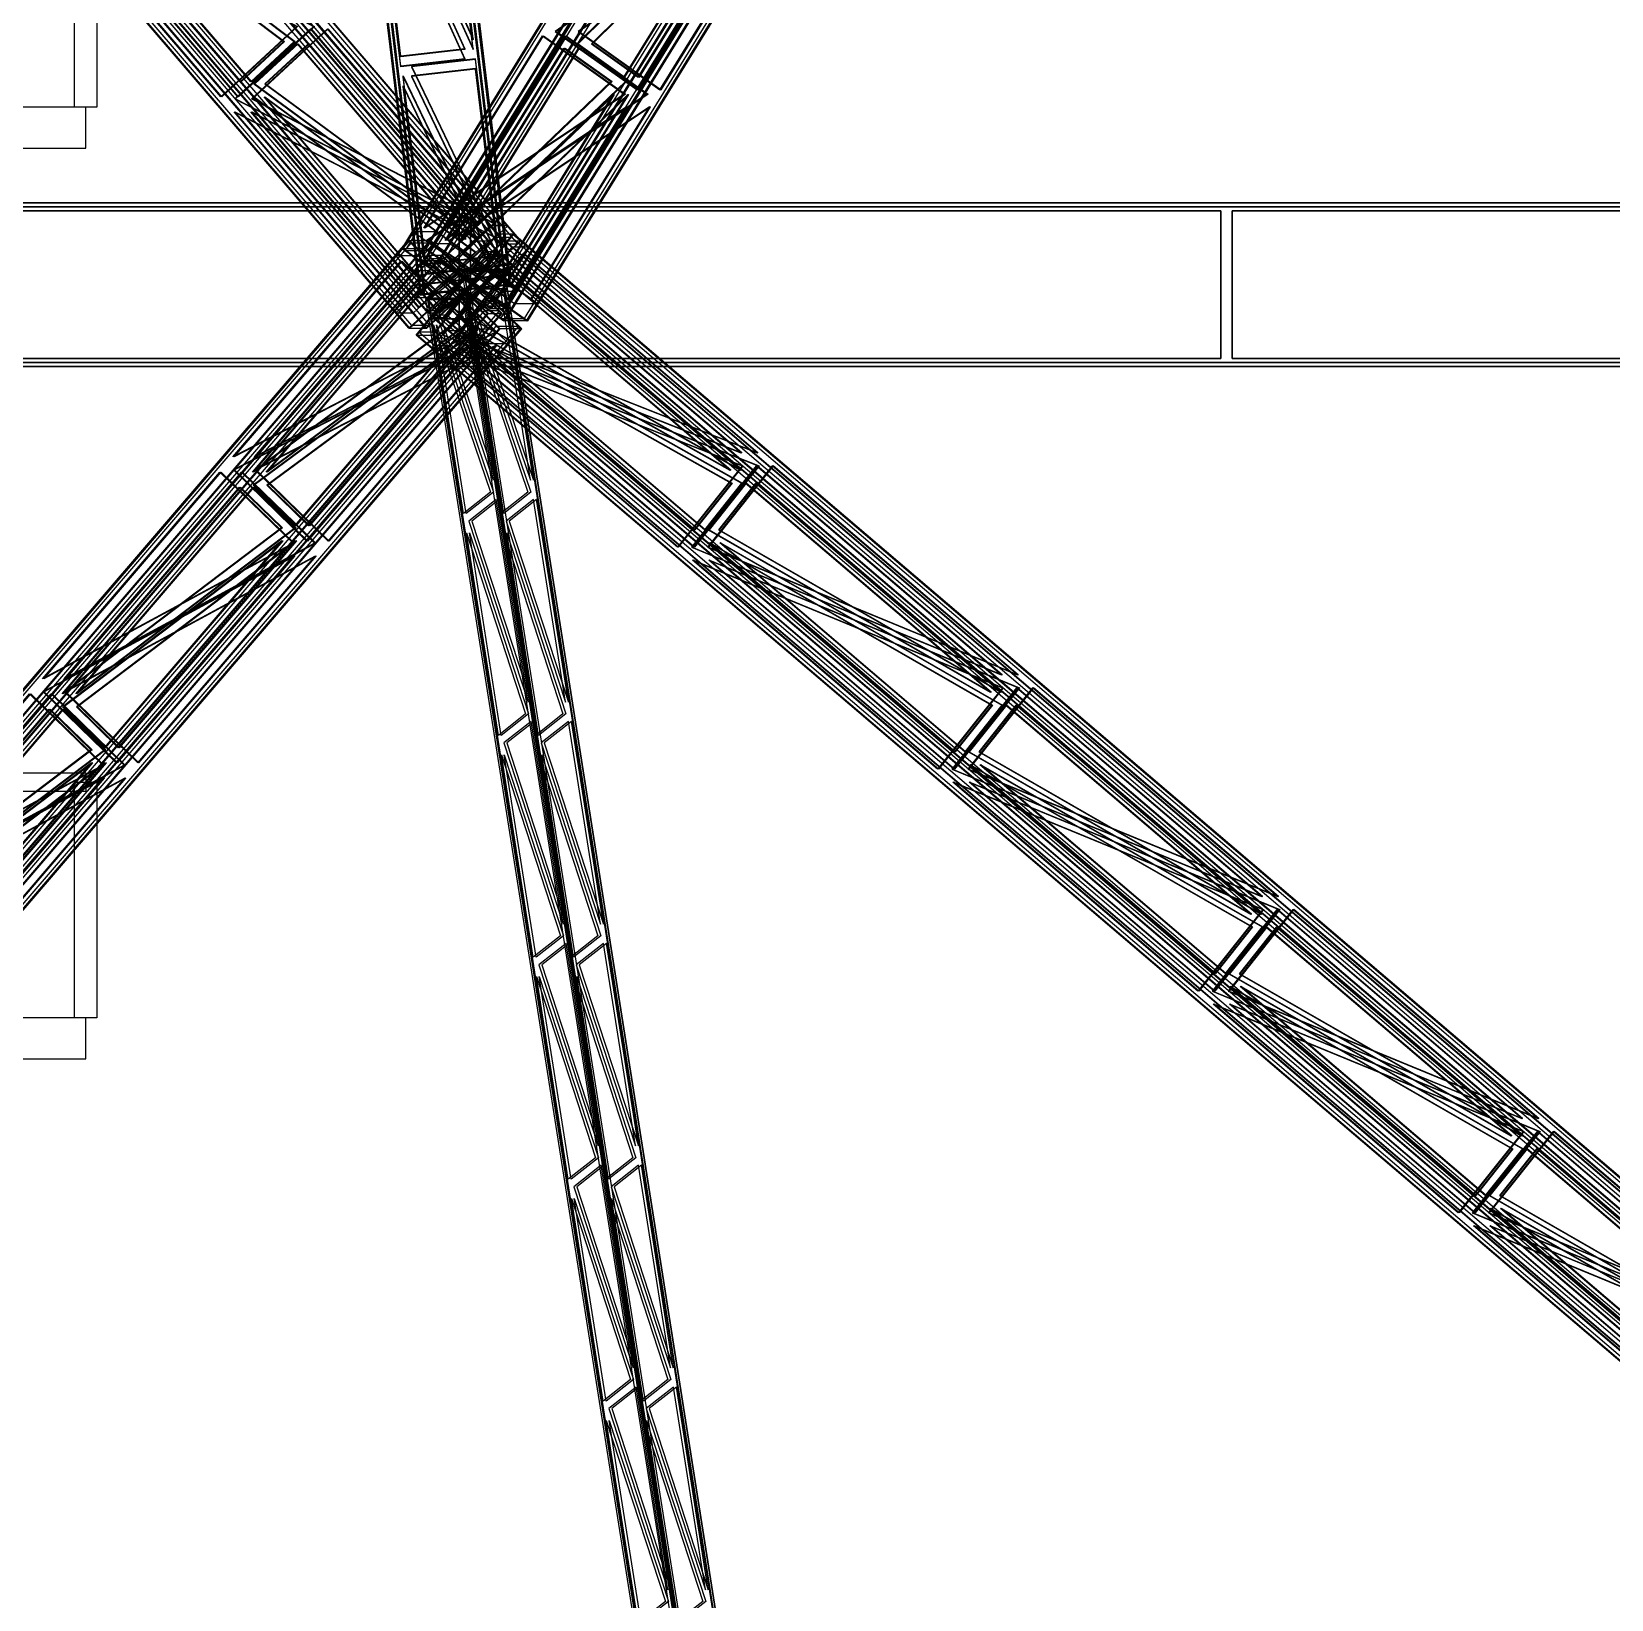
# Model space of a CAD drawing. Header units: millimetres. Extents: x -48000 to 1060615, y -2000 to 333000.
# Drawn here: x 9036 to 16748, y 46581 to 54235 of the extents above; entities that cross this region are included whole.
import ezdxf

# ---------------------------------------------------------------- set-up
doc = ezdxf.new("R2010")
doc.units = ezdxf.units.MM
doc.layers.add('D-STR-CORE', color=7, linetype='Continuous', lineweight=25)
doc.layers.add('D-STR-STRC', color=7, linetype='Continuous', lineweight=25)

msp = doc.modelspace()

# ---------------------------------------------------------------- linework, layer by layer
at = {"layer": 'D-STR-CORE'}
for points in [[(9245, 53866.67), (9245, 55016.67), (9355, 55016.67), (9355, 53866.67)], [(4700, 53666.67), (9300, 53666.67), (9300, 53866.67), (4700, 53866.67)], [(4700, 50615.83), (9300, 50615.83), (9300, 50525.83), (4700, 50525.83)], [(9245, 49420.83), (9245, 50570.83), (9355, 50570.83), (9355, 49420.83)], [(4700, 49220.83), (9300, 49220.83), (9300, 49420.83), (4700, 49420.83)]]:
    msp.add_lwpolyline(points, close=True, dxfattribs=at)
at = {"layer": 'D-STR-STRC'}
for points in [[(11337.89, 53212.9), (10877.96, 52787.1), (-273.32, 65787.1), (186.61, 66212.9)], [(11342.22, 53212.9), (10882.29, 52787.1), (-268.99, 65787.1), (190.94, 66212.9)], [(11420.27, 53212.9), (10960.34, 52787.1), (-190.94, 65787.1), (268.99, 66212.9)], [(11424.6, 53212.9), (10964.68, 52787.1), (-186.61, 65787.1), (273.32, 66212.9)], [(10844.46, 53176.63), (11341.35, 52823.37), (19353.2, 65823.37), (18856.31, 66176.63)], [(10850.3, 53176.63), (11347.19, 52823.37), (19359.04, 65823.37), (18862.15, 66176.63)], [(10955.37, 53176.63), (11452.26, 52823.37), (19464.11, 65823.37), (18967.22, 66176.63)], [(10961.21, 53176.63), (11458.1, 52823.37), (19469.95, 65823.37), (18973.06, 66176.63)], [(11273.74, 53139.71), (10971.91, 52860.29), (-179.37, 65860.29), (122.46, 66139.71)], [(11278.08, 53139.71), (10976.25, 52860.29), (-175.03, 65860.29), (126.8, 66139.71)], [(11326.31, 53139.71), (11024.48, 52860.29), (-126.8, 65860.29), (175.03, 66139.71)], [(11330.65, 53139.71), (11028.82, 52860.29), (-122.46, 65860.29), (179.37, 66139.71)], [(10949.93, 53115.91), (11276.02, 52884.09), (19287.87, 65884.09), (18961.78, 66115.91)], [(10955.77, 53115.91), (11281.85, 52884.09), (19293.7, 65884.09), (18967.62, 66115.91)], [(11020.71, 53115.91), (11346.79, 52884.09), (19358.64, 65884.09), (19032.56, 66115.91)], [(11026.55, 53115.91), (11352.63, 52884.09), (19364.48, 65884.09), (19038.4, 66115.91)], [(11369.78, 53050.75), (10932.78, 53000.89), (9363.07, 66000.89), (9800.07, 66050.75)], [(11369.78, 53050.75), (10932.78, 53000.89), (9363.07, 66000.89), (9800.07, 66050.75)], [(11369.78, 53047), (10932.78, 52997.14), (9363.07, 65997.14), (9800.07, 66047)], [(11369.78, 53047), (10932.78, 52997.14), (9363.07, 65997.14), (9800.07, 66047)], [(11369.78, 53002.86), (10932.78, 52953), (9363.07, 65953), (9800.07, 66002.86)], [(11369.78, 53002.86), (10932.78, 52953), (9363.07, 65953), (9800.07, 66002.86)], [(11369.78, 52999.11), (10932.78, 52949.25), (9363.07, 65949.25), (9800.07, 65999.11)], [(11369.78, 52999.11), (10932.78, 52949.25), (9363.07, 65949.25), (9800.07, 65999.11)], [(11190.79, 54199.55), (11071.64, 55186.34), (10758.79, 55150.64)], [(11190.79, 54199.55), (11071.64, 55186.34), (10758.79, 55150.64)], [(11190.79, 54195.79), (11071.64, 55182.58), (10758.79, 55146.89)], [(11190.79, 54195.79), (11071.64, 55182.58), (10758.79, 55146.89)], [(11151.34, 54151), (10838.49, 54115.31), (10719.34, 55102.1)], [(11151.34, 54151), (10838.49, 54115.31), (10719.34, 55102.1)], [(11151.34, 54147.25), (10838.49, 54111.55), (10719.34, 55098.34)], [(11151.34, 54147.25), (10838.49, 54111.55), (10719.34, 55098.34)], [(11190.79, 54151.66), (11071.64, 55138.45), (10758.79, 55102.75)], [(11190.79, 54151.66), (11071.64, 55138.45), (10758.79, 55102.75)], [(11190.79, 54147.9), (11071.64, 55134.69), (10758.79, 55099)], [(11190.79, 54147.9), (11071.64, 55134.69), (10758.79, 55099)], [(10265.77, 54187.03), (10053.77, 53990.76), (9188.54, 54999.44)], [(10270.11, 54187.03), (10058.11, 53990.76), (9192.88, 54999.44)], [(10318.34, 54187.03), (10106.35, 53990.76), (9241.11, 54999.44)], [(10322.68, 54187.03), (10110.68, 53990.76), (9245.45, 54999.44)], [(11151.34, 54103.11), (10838.49, 54067.42), (10719.34, 55054.21)], [(11151.34, 54103.11), (10838.49, 54067.42), (10719.34, 55054.21)], [(11151.34, 54099.36), (10838.49, 54063.66), (10719.34, 55050.45)], [(11151.34, 54099.36), (10838.49, 54063.66), (10719.34, 55050.45)], [(11697.71, 54175.26), (11926.75, 54012.43), (12543.01, 55012.38)], [(11703.55, 54175.26), (11932.58, 54012.43), (12548.85, 55012.38)], [(11768.49, 54175.26), (11997.52, 54012.43), (12613.79, 55012.38)], [(11774.33, 54175.26), (12003.36, 54012.43), (12619.63, 55012.38)], [(10329.92, 54260.21), (9959.82, 53917.58), (9094.58, 54926.26)], [(10334.25, 54260.21), (9964.15, 53917.58), (9098.92, 54926.26)], [(10412.3, 54260.21), (10042.2, 53917.58), (9176.97, 54926.26)], [(10416.64, 54260.21), (10046.54, 53917.58), (9181.3, 54926.26)], [(11592.24, 54235.97), (11992.08, 53951.72), (12608.35, 54951.66)], [(11598.08, 54235.97), (11997.92, 53951.72), (12614.18, 54951.66)], [(11703.15, 54235.97), (12102.99, 53951.72), (12719.26, 54951.66)], [(11708.99, 54235.97), (12108.83, 53951.72), (12725.09, 54951.66)], [(11216.28, 53294.54), (10397.48, 54249.09), (10027.38, 53906.46)], [(11220.62, 53294.54), (10401.81, 54249.09), (10031.71, 53906.46)], [(11298.66, 53294.54), (10479.86, 54249.09), (10109.76, 53906.46)], [(11303, 53294.54), (10484.2, 54249.09), (10114.1, 53906.46)], [(11152.14, 53221.35), (10333.33, 54175.9), (10121.33, 53979.64)], [(11156.47, 53221.35), (10337.67, 54175.9), (10125.67, 53979.64)], [(11204.71, 53221.35), (10385.91, 54175.9), (10173.91, 53979.64)], [(11209.04, 53221.35), (10390.24, 54175.9), (10178.24, 53979.64)], [(10950.03, 53275.46), (11529.04, 54214.95), (11928.88, 53930.69)], [(10955.87, 53275.46), (11534.88, 54214.95), (11934.72, 53930.69)], [(11055.5, 53214.74), (11634.51, 54154.23), (11863.54, 53991.41)], [(11060.94, 53275.46), (11639.95, 54214.95), (12039.79, 53930.69)], [(11061.34, 53214.74), (11640.34, 54154.23), (11869.38, 53991.41)], [(11066.78, 53275.46), (11645.79, 54214.95), (12045.63, 53930.69)], [(11126.28, 53214.74), (11705.29, 54154.23), (11934.32, 53991.41)], [(11132.12, 53214.74), (11711.12, 54154.23), (11940.16, 53991.41)], [(11313.15, 53186.21), (11202.45, 54103), (10889.6, 54067.31)], [(11313.15, 53186.21), (11202.45, 54103), (10889.6, 54067.31)], [(11313.15, 53182.45), (11202.45, 54099.25), (10889.6, 54063.55)], [(11313.15, 53182.45), (11202.45, 54099.25), (10889.6, 54063.55)], [(11273.7, 53137.66), (10960.85, 53101.97), (10850.15, 54018.77)], [(11273.7, 53137.66), (10960.85, 53101.97), (10850.15, 54018.77)], [(11273.7, 53133.91), (10960.85, 53098.21), (10850.15, 54015.01)], [(11273.7, 53133.91), (10960.85, 53098.21), (10850.15, 54015.01)], [(11313.15, 53138.32), (11202.45, 54055.11), (10889.6, 54019.42)], [(11313.15, 53138.32), (11202.45, 54055.11), (10889.6, 54019.42)], [(11313.15, 53134.56), (11202.45, 54051.36), (10889.6, 54015.66)], [(11313.15, 53134.56), (11202.45, 54051.36), (10889.6, 54015.66)], [(11148.62, 53157.82), (10936.62, 52961.56), (10117.81, 53916.11)], [(11152.95, 53157.82), (10940.95, 52961.56), (10122.15, 53916.11)], [(11201.19, 53157.82), (10989.19, 52961.56), (10170.39, 53916.11)], [(11205.52, 53157.82), (10993.53, 52961.56), (10174.72, 53916.11)], [(11273.7, 53089.77), (10960.85, 53054.08), (10850.15, 53970.88)], [(11273.7, 53089.77), (10960.85, 53054.08), (10850.15, 53970.88)], [(11273.7, 53086.02), (10960.85, 53050.32), (10850.15, 53967.12)], [(11273.7, 53086.02), (10960.85, 53050.32), (10850.15, 53967.12)], [(11067.31, 53152.38), (11296.35, 52989.55), (11875.35, 53929.04)], [(11073.15, 53152.38), (11302.19, 52989.55), (11881.19, 53929.04)], [(11138.09, 53152.38), (11367.13, 52989.55), (11946.13, 53929.04)], [(11143.93, 53152.38), (11372.97, 52989.55), (11951.97, 53929.04)], [(11212.76, 53231), (10842.66, 52888.37), (10023.86, 53842.92)], [(11217.1, 53231), (10847, 52888.37), (10028.19, 53842.92)], [(11295.14, 53231), (10925.04, 52888.37), (10106.24, 53842.92)], [(11299.48, 53231), (10929.38, 52888.37), (10110.58, 53842.92)], [(10961.84, 53213.1), (11361.69, 52928.84), (11940.69, 53868.33)], [(10967.68, 53213.1), (11367.53, 52928.84), (11946.53, 53868.33)], [(11072.76, 53213.1), (11472.6, 52928.84), (12051.6, 53868.33)], [(11078.59, 53213.1), (11478.44, 52928.84), (12057.44, 53868.33)], [(-22302.56, 53400), (-22302.56, 52600), (22302.56, 52600), (22302.56, 53400)], [(22302.56, 53400), (22302.56, 52600), (-22302.56, 52600), (-22302.56, 53400)], [(7461.69, 53360), (7461.69, 52640), (11123.78, 52640), (11123.78, 53360)], [(11123.78, 53360), (11123.78, 52640), (7461.69, 52640), (7461.69, 53360)], [(11178.78, 53360), (11178.78, 52640), (14840.87, 52640), (14840.87, 53360)], [(14840.87, 53360), (14840.87, 52640), (11178.78, 52640), (11178.78, 53360)], [(14895.87, 53360), (14895.87, 52640), (18557.97, 52640), (18557.97, 53360)], [(18557.97, 53360), (18557.97, 52640), (14895.87, 52640), (14895.87, 53360)], [(-276.91, 40215.87), (166.54, 39784.13), (11317.82, 52784.13), (10874.37, 53215.87)], [(-271.39, 40215.87), (172.06, 39784.13), (11323.34, 52784.13), (10879.89, 53215.87)], [(-172.06, 40215.87), (271.39, 39784.13), (11422.67, 52784.13), (10979.22, 53215.87)], [(-166.54, 40215.87), (276.91, 39784.13), (11428.19, 52784.13), (10984.74, 53215.87)], [(11360.56, 53287.55), (11273.84, 53287.55), (10813.92, 52861.76), (10900.63, 52861.76)], [(10874.37, 53215.87), (10984.74, 53215.87), (10998.6, 53202.38), (10888.23, 53202.38)], [(10874.37, 53215.87), (10984.74, 53215.87), (11428.19, 52784.13), (11317.82, 52784.13)], [(10895.85, 53260.01), (11012.6, 53260.01), (11509.49, 52906.76), (11392.74, 52906.76)], [(11209.7, 53214.37), (11266.61, 53214.37), (10964.78, 52934.94), (10907.87, 52934.94)], [(26554.91, 40247.04), (26162.05, 39752.96), (10913.33, 52752.96), (11306.19, 53247.04)], [(11389.23, 53247.04), (11306.19, 53247.04), (10913.33, 52752.96), (10996.37, 52752.96)], [(26559.06, 40247.04), (26166.2, 39752.96), (10917.48, 52752.96), (11310.34, 53247.04)], [(26633.8, 40247.04), (26240.94, 39752.96), (10992.22, 52752.96), (11385.08, 53247.04)], [(26637.95, 40247.04), (26245.09, 39752.96), (10996.37, 52752.96), (11389.23, 53247.04)], [(11389.23, 53247.04), (11306.19, 53247.04), (11293.91, 53231.6), (11376.95, 53231.6)], [(-181.72, 40141.67), (109.29, 39858.33), (11260.57, 52858.33), (10969.56, 53141.67)], [(-176.2, 40141.67), (114.81, 39858.33), (11266.09, 52858.33), (10975.08, 53141.67)], [(-114.81, 40141.67), (176.2, 39858.33), (11327.48, 52858.33), (11036.47, 53141.67)], [(-109.29, 40141.67), (181.72, 39858.33), (11333, 52858.33), (11041.99, 53141.67)], [(10811.05, 53142.05), (10921.42, 53142.05), (11364.87, 52710.31), (11254.5, 52710.31)], [(10844.46, 53176.63), (10961.21, 53176.63), (10976.74, 53165.59), (10859.99, 53165.59)], [(10844.46, 53176.63), (10961.21, 53176.63), (11458.1, 52823.37), (11341.35, 52823.37)], [(11424.6, 53212.9), (11337.89, 53212.9), (10877.96, 52787.1), (10964.68, 52787.1)], [(11358.12, 53147.29), (11358.12, 53095.65), (10921.12, 53045.79), (10921.12, 53097.44)], [(11358.12, 53095.65), (11358.12, 53147.29), (10921.12, 53097.44), (10921.12, 53045.79)], [(11041.99, 53141.67), (10969.56, 53141.67), (10983.42, 53128.17), (11055.85, 53128.17)], [(11041.99, 53141.67), (10969.56, 53141.67), (11260.57, 52858.33), (11333, 52858.33)], [(11273.74, 53139.71), (11330.65, 53139.71), (11028.82, 52860.29), (10971.91, 52860.29)], [(11463.79, 53183.48), (11380.74, 53183.48), (10987.89, 52689.4), (11070.93, 52689.4)], [(26501.66, 40162.12), (26243.85, 39837.88), (10995.13, 52837.88), (11252.94, 53162.12)], [(11252.94, 53162.12), (11307.43, 53162.12), (11049.62, 52837.88), (10995.13, 52837.88)], [(26505.81, 40162.12), (26248, 39837.88), (10999.28, 52837.88), (11257.09, 53162.12)], [(11077.94, 53199.3), (11001.32, 53199.3), (11327.41, 52967.48), (11404.02, 52967.48)], [(12498.31, 52178.91), (11356.19, 53152.6), (11040.06, 52755.02)], [(12502.46, 52178.91), (11360.34, 53152.6), (11044.22, 52755.02)], [(26552, 40162.12), (26294.19, 39837.88), (11045.47, 52837.88), (11303.28, 53162.12)], [(26556.15, 40162.12), (26298.34, 39837.88), (11049.62, 52837.88), (11307.43, 53162.12)], [(12577.2, 52178.91), (11435.08, 53152.6), (11118.95, 52755.02)], [(12581.35, 52178.91), (11439.23, 53152.6), (11123.1, 52755.02)], [(11252.94, 53162.12), (11307.43, 53162.12), (11295.16, 53146.68), (11240.66, 53146.68)], [(11273.74, 53139.71), (11330.65, 53139.71), (11316.28, 53126.41), (11259.37, 53126.41)], [(11424.6, 53212.9), (11337.89, 53212.9), (11323.51, 53199.59), (11410.23, 53199.59)], [(10018.72, 52159.07), (10838.77, 53115.07), (11195.61, 52767.65)], [(10024.24, 52159.07), (10844.29, 53115.07), (11201.12, 52767.65)], [(10123.57, 52159.07), (10943.62, 53115.07), (11300.45, 52767.65)], [(10129.09, 52159.07), (10949.13, 53115.07), (11305.97, 52767.65)], [(10978.67, 53067.85), (10906.24, 53067.85), (11197.25, 52784.52), (11269.68, 52784.52)], [(11026.55, 53115.91), (10949.93, 53115.91), (10965.46, 53104.87), (11042.07, 53104.87)], [(11026.55, 53115.91), (10949.93, 53115.91), (11276.02, 52884.09), (11352.63, 52884.09)], [(13194.41, 40073.12), (13008.82, 39926.88), (10960.1, 52926.88), (11145.69, 53073.12)], [(11145.69, 53073.12), (11342.46, 53073.12), (11156.87, 52926.88), (10960.1, 52926.88)], [(13194.41, 40073.12), (13008.82, 39926.88), (10960.1, 52926.88), (11145.69, 53073.12)], [(11342.46, 53073.12), (11145.69, 53073.12), (10960.1, 52926.88), (11156.87, 52926.88)], [(13208.72, 40073.12), (13023.13, 39926.88), (10974.41, 52926.88), (11160, 53073.12)], [(13208.72, 40073.12), (13023.13, 39926.88), (10974.41, 52926.88), (11160, 53073.12)], [(11327.49, 53098.56), (11381.99, 53098.56), (11124.18, 52774.32), (11069.68, 52774.32)], [(12445.06, 52093.99), (11302.94, 53067.68), (11121.86, 52839.94)], [(12449.21, 52093.99), (11307.09, 53067.68), (11126.01, 52839.94)], [(11145.69, 53073.12), (11342.46, 53073.12), (11334.03, 53066.47), (11137.25, 53066.47)], [(11342.46, 53073.12), (11145.69, 53073.12), (11137.25, 53066.47), (11334.03, 53066.47)], [(13376.87, 40073.12), (13191.28, 39926.88), (11142.56, 52926.88), (11328.15, 53073.12)], [(13376.87, 40073.12), (13191.28, 39926.88), (11142.56, 52926.88), (11328.15, 53073.12)], [(13391.18, 40073.12), (13205.59, 39926.88), (11156.87, 52926.88), (11342.46, 53073.12)], [(13391.18, 40073.12), (13205.59, 39926.88), (11156.87, 52926.88), (11342.46, 53073.12)], [(12495.4, 52093.99), (11353.28, 53067.68), (11172.2, 52839.94)], [(12499.55, 52093.99), (11357.44, 53067.68), (11176.35, 52839.94)], [(10113.91, 52084.87), (10933.95, 53040.86), (11138.36, 52841.86)], [(10119.43, 52084.87), (10939.47, 53040.86), (11143.88, 52841.86)], [(10180.82, 52084.87), (11000.86, 53040.86), (11205.27, 52841.86)], [(10186.34, 52084.87), (11006.38, 53040.86), (11210.78, 52841.86)], [(11369.78, 53050.75), (11369.78, 52999.11), (10932.78, 52949.25), (10932.78, 53000.89)], [(11369.78, 52999.11), (11369.78, 53050.75), (10932.78, 53000.89), (10932.78, 52949.25)], [(10952.64, 53003.16), (10952.64, 52951.51), (10932.78, 52949.25), (10932.78, 53000.89)], [(10952.64, 52951.51), (10952.64, 53003.16), (10932.78, 53000.89), (10932.78, 52949.25)], [(11369.78, 53050.75), (11369.78, 52999.11), (11349.92, 52996.84), (11349.92, 53048.49)], [(11369.78, 52999.11), (11369.78, 53050.75), (11349.92, 53048.49), (11349.92, 52996.84)], [(10968.54, 52933.53), (11165.31, 52933.53), (11156.87, 52926.88), (10960.1, 52926.88)], [(11165.31, 52933.53), (10968.54, 52933.53), (10960.1, 52926.88), (11156.87, 52926.88)], [(11160.55, 52978.8), (11357.32, 52978.8), (11171.74, 52832.57), (10974.96, 52832.57)], [(11357.32, 52978.8), (11160.55, 52978.8), (10974.96, 52832.57), (11171.74, 52832.57)], [(11288.77, 52044.87), (11143.68, 52965.51), (11010.82, 52860.82)], [(11288.77, 52044.87), (11143.68, 52965.51), (11010.82, 52860.82)], [(11303.08, 52044.87), (11157.99, 52965.51), (11025.13, 52860.82)], [(11303.08, 52044.87), (11157.99, 52965.51), (11025.13, 52860.82)], [(11471.23, 52044.87), (11326.14, 52965.51), (11193.28, 52860.82)], [(11471.23, 52044.87), (11326.14, 52965.51), (11193.28, 52860.82)], [(11485.54, 52044.87), (11340.45, 52965.51), (11207.59, 52860.82)], [(11485.54, 52044.87), (11340.45, 52965.51), (11207.59, 52860.82)], [(10986.28, 52873.59), (11043.19, 52873.59), (11028.82, 52860.29), (10971.91, 52860.29)], [(11007.4, 52853.32), (11061.9, 52853.32), (11049.62, 52837.88), (10995.13, 52837.88)], [(11319.14, 52871.83), (11246.72, 52871.83), (11260.57, 52858.33), (11333, 52858.33)], [(11337.1, 52895.13), (11260.49, 52895.13), (11276.02, 52884.09), (11352.63, 52884.09)], [(11325.82, 52834.41), (11442.57, 52834.41), (11458.1, 52823.37), (11341.35, 52823.37)], [(10116.6, 52021.29), (10321, 51822.28), (11141.04, 52778.28)], [(10122.11, 52021.29), (10326.52, 51822.28), (11146.56, 52778.28)], [(10183.5, 52021.29), (10387.91, 51822.28), (11207.95, 52778.28)], [(10189.02, 52021.29), (10393.43, 51822.28), (11213.47, 52778.28)], [(10979.05, 52800.41), (10892.33, 52800.41), (10877.96, 52787.1), (10964.68, 52787.1)], [(11008.65, 52768.4), (10925.61, 52768.4), (10913.33, 52752.96), (10996.37, 52752.96)], [(11276.47, 51987.47), (11143.61, 51882.78), (10998.52, 52803.42)], [(11276.47, 51987.47), (11143.61, 51882.78), (10998.52, 52803.42)], [(11290.79, 51987.47), (11157.92, 51882.78), (11012.83, 52803.42)], [(11290.79, 51987.47), (11157.92, 51882.78), (11012.83, 52803.42)], [(12450.99, 52030.65), (12269.9, 51802.9), (11127.79, 52776.59)], [(12455.14, 52030.65), (12274.06, 51802.9), (11131.94, 52776.59)], [(12501.33, 52030.65), (12320.25, 51802.9), (11178.13, 52776.59)], [(11458.94, 51987.47), (11326.07, 51882.78), (11180.99, 52803.42)], [(11458.94, 51987.47), (11326.07, 51882.78), (11180.99, 52803.42)], [(12505.48, 52030.65), (12324.4, 51802.9), (11182.28, 52776.59)], [(11473.25, 51987.47), (11340.38, 51882.78), (11195.3, 52803.42)], [(11473.25, 51987.47), (11340.38, 51882.78), (11195.3, 52803.42)], [(11303.96, 52797.62), (11414.33, 52797.62), (11428.19, 52784.13), (11317.82, 52784.13)], [(10021.41, 52095.5), (10378.25, 51748.08), (11198.29, 52704.08)], [(10026.93, 52095.5), (10383.76, 51748.08), (11203.81, 52704.08)], [(10126.26, 52095.5), (10483.09, 51748.08), (11303.14, 52704.08)], [(10131.77, 52095.5), (10488.61, 51748.08), (11308.66, 52704.08)], [(12504.24, 52115.57), (12188.11, 51717.98), (11045.99, 52691.67)], [(12508.39, 52115.57), (12192.26, 51717.98), (11050.14, 52691.67)], [(12583.12, 52115.57), (12267, 51717.98), (11124.88, 52691.67)], [(12587.28, 52115.57), (12271.15, 51717.98), (11129.03, 52691.67)], [(9089.45, 51075.74), (9955.4, 52085.25), (10312.24, 51737.84)], [(9094.97, 51075.74), (9960.92, 52085.25), (10317.76, 51737.84)], [(9194.3, 51075.74), (10060.25, 52085.25), (10417.09, 51737.84)], [(9199.82, 51075.74), (10065.77, 52085.25), (10422.61, 51737.84)], [(13769.04, 51095.58), (12572.86, 52115.35), (12256.74, 51717.77)], [(13773.19, 51095.58), (12577.02, 52115.35), (12260.89, 51717.77)], [(13847.92, 51095.58), (12651.75, 52115.35), (12335.63, 51717.77)], [(13852.08, 51095.58), (12655.91, 52115.35), (12339.78, 51717.77)], [(9184.64, 51001.53), (10050.59, 52011.05), (10254.99, 51812.04)], [(9190.15, 51001.53), (10056.11, 52011.05), (10260.51, 51812.04)], [(9251.55, 51001.53), (10117.5, 52011.05), (10321.9, 51812.04)], [(9257.06, 51001.53), (10123.02, 52011.05), (10327.42, 51812.04)], [(13715.79, 51010.66), (12519.61, 52030.43), (12338.53, 51802.69)], [(13719.94, 51010.66), (12523.77, 52030.43), (12342.68, 51802.69)], [(13766.13, 51010.66), (12569.96, 52030.43), (12388.88, 51802.69)], [(13770.28, 51010.66), (12574.11, 52030.43), (12393.03, 51802.69)], [(11459.49, 50961.54), (11303.63, 51950.55), (11170.77, 51845.86)], [(11459.49, 50961.54), (11303.63, 51950.55), (11170.77, 51845.86)], [(11473.8, 50961.54), (11317.94, 51950.55), (11185.08, 51845.86)], [(11473.8, 50961.54), (11317.94, 51950.55), (11185.08, 51845.86)], [(11641.96, 50961.54), (11486.09, 51950.55), (11353.23, 51845.86)], [(11641.96, 50961.54), (11486.09, 51950.55), (11353.23, 51845.86)], [(11656.27, 50961.54), (11500.4, 51950.55), (11367.54, 51845.86)], [(11656.27, 50961.54), (11500.4, 51950.55), (11367.54, 51845.86)], [(11447.2, 50904.14), (11314.34, 50799.45), (11158.47, 51788.46)], [(11447.2, 50904.14), (11314.34, 50799.45), (11158.47, 51788.46)], [(11461.51, 50904.14), (11328.65, 50799.45), (11172.78, 51788.46)], [(11461.51, 50904.14), (11328.65, 50799.45), (11172.78, 51788.46)], [(11629.66, 50904.14), (11496.8, 50799.45), (11340.94, 51788.46)], [(11629.66, 50904.14), (11496.8, 50799.45), (11340.94, 51788.46)], [(11643.97, 50904.14), (11511.11, 50799.45), (11355.25, 51788.46)], [(11643.97, 50904.14), (11511.11, 50799.45), (11355.25, 51788.46)], [(9092.13, 51012.16), (9448.97, 50664.75), (10314.93, 51674.26)], [(9097.65, 51012.16), (9454.49, 50664.75), (10320.44, 51674.26)], [(9187.32, 50937.96), (9391.72, 50738.95), (10257.68, 51748.47)], [(9192.84, 50937.96), (9397.24, 50738.95), (10263.2, 51748.47)], [(9196.98, 51012.16), (9553.82, 50664.75), (10419.77, 51674.26)], [(9202.5, 51012.16), (9559.34, 50664.75), (10425.29, 51674.26)], [(9254.23, 50937.96), (9458.63, 50738.95), (10324.59, 51748.47)], [(9259.75, 50937.96), (9464.15, 50738.95), (10330.1, 51748.47)], [(13721.71, 50947.31), (13540.63, 50719.57), (12344.46, 51739.34)], [(13725.86, 50947.31), (13544.78, 50719.57), (12348.61, 51739.34)], [(13772.06, 50947.31), (13590.97, 50719.57), (12394.8, 51739.34)], [(13776.21, 50947.31), (13595.13, 50719.57), (12398.96, 51739.34)], [(13774.96, 51032.23), (13458.84, 50634.65), (12262.67, 51654.42)], [(13779.11, 51032.23), (13462.99, 50634.65), (12266.82, 51654.42)], [(13853.85, 51032.23), (13537.72, 50634.65), (12341.55, 51654.42)], [(13858, 51032.23), (13541.88, 50634.65), (12345.71, 51654.42)], [(8160.18, 49992.41), (9026.13, 51001.92), (9382.97, 50654.5)], [(8165.69, 49992.41), (9031.65, 51001.92), (9388.48, 50654.5)], [(8265.02, 49992.41), (9130.98, 51001.92), (9487.81, 50654.5)], [(8270.54, 49992.41), (9136.49, 51001.92), (9493.33, 50654.5)], [(15039.76, 50012.24), (13843.59, 51032.02), (13527.46, 50634.43)], [(15043.91, 50012.24), (13847.74, 51032.02), (13531.62, 50634.43)], [(15118.65, 50012.24), (13922.48, 51032.02), (13606.35, 50634.43)], [(15122.8, 50012.24), (13926.63, 51032.02), (13610.5, 50634.43)], [(8255.36, 49918.2), (9121.32, 50927.72), (9325.72, 50728.71)], [(8260.88, 49918.2), (9126.83, 50927.72), (9331.24, 50728.71)], [(8322.27, 49918.2), (9188.22, 50927.72), (9392.63, 50728.71)], [(8327.79, 49918.2), (9193.74, 50927.72), (9398.15, 50728.71)], [(14986.51, 49927.32), (13790.34, 50947.1), (13609.26, 50719.35)], [(14990.66, 49927.32), (13794.49, 50947.1), (13613.41, 50719.35)], [(15036.86, 49927.32), (13840.68, 50947.1), (13659.6, 50719.35)], [(15041.01, 49927.32), (13844.84, 50947.1), (13663.75, 50719.35)], [(11630.22, 49878.2), (11474.36, 50867.22), (11341.49, 50762.53)], [(11630.22, 49878.2), (11474.36, 50867.22), (11341.49, 50762.53)], [(11644.53, 49878.2), (11488.67, 50867.22), (11355.8, 50762.53)], [(11644.53, 49878.2), (11488.67, 50867.22), (11355.8, 50762.53)], [(11812.68, 49878.2), (11656.82, 50867.22), (11523.96, 50762.53)], [(11812.68, 49878.2), (11656.82, 50867.22), (11523.96, 50762.53)], [(11826.99, 49878.2), (11671.13, 50867.22), (11538.27, 50762.53)], [(11826.99, 49878.2), (11671.13, 50867.22), (11538.27, 50762.53)], [(11617.93, 49820.81), (11485.06, 49716.11), (11329.2, 50705.13)], [(11617.93, 49820.81), (11485.06, 49716.11), (11329.2, 50705.13)], [(11632.24, 49820.81), (11499.37, 49716.11), (11343.51, 50705.13)], [(11632.24, 49820.81), (11499.37, 49716.11), (11343.51, 50705.13)], [(11800.39, 49820.81), (11667.53, 49716.11), (11511.66, 50705.13)], [(11800.39, 49820.81), (11667.53, 49716.11), (11511.66, 50705.13)], [(11814.7, 49820.81), (11681.84, 49716.11), (11525.97, 50705.13)], [(11814.7, 49820.81), (11681.84, 49716.11), (11525.97, 50705.13)], [(8258.05, 49854.63), (8462.45, 49655.62), (9328.4, 50665.13)], [(8263.57, 49854.63), (8467.97, 49655.62), (9333.92, 50665.13)], [(8324.96, 49854.63), (8529.36, 49655.62), (9395.31, 50665.13)], [(8330.48, 49854.63), (8534.88, 49655.62), (9400.83, 50665.13)], [(14992.44, 49863.98), (14811.36, 49636.24), (13615.19, 50656.01)], [(14996.59, 49863.98), (14815.51, 49636.24), (13619.34, 50656.01)], [(15042.78, 49863.98), (14861.7, 49636.24), (13665.53, 50656.01)], [(15046.93, 49863.98), (14865.85, 49636.24), (13669.68, 50656.01)], [(8162.86, 49928.83), (8519.7, 49581.41), (9385.65, 50590.93)], [(8168.38, 49928.83), (8525.22, 49581.41), (9391.17, 50590.93)], [(8267.71, 49928.83), (8624.55, 49581.41), (9490.5, 50590.93)], [(8273.23, 49928.83), (8630.07, 49581.41), (9496.02, 50590.93)], [(15045.69, 49948.9), (14729.56, 49551.32), (13533.39, 50571.09)], [(15049.84, 49948.9), (14733.71, 49551.32), (13537.54, 50571.09)], [(15124.58, 49948.9), (14808.45, 49551.32), (13612.28, 50571.09)], [(15128.73, 49948.9), (14812.6, 49551.32), (13616.43, 50571.09)], [(16310.49, 48928.91), (15114.32, 49948.68), (14798.19, 49551.1)], [(16314.64, 48928.91), (15118.47, 49948.68), (14802.34, 49551.1)], [(16389.38, 48928.91), (15193.21, 49948.68), (14877.08, 49551.1)], [(16393.53, 48928.91), (15197.36, 49948.68), (14881.23, 49551.1)], [(16257.24, 48843.99), (15061.07, 49863.76), (14879.99, 49636.02)], [(16261.39, 48843.99), (15065.22, 49863.76), (14884.14, 49636.02)], [(16307.58, 48843.99), (15111.41, 49863.76), (14930.33, 49636.02)], [(16311.73, 48843.99), (15115.56, 49863.76), (14934.48, 49636.02)], [(11800.95, 48794.87), (11645.08, 49783.89), (11512.22, 49679.19)], [(11800.95, 48794.87), (11645.08, 49783.89), (11512.22, 49679.19)], [(11815.26, 48794.87), (11659.39, 49783.89), (11526.53, 49679.19)], [(11815.26, 48794.87), (11659.39, 49783.89), (11526.53, 49679.19)], [(11983.41, 48794.87), (11827.55, 49783.89), (11694.68, 49679.19)], [(11983.41, 48794.87), (11827.55, 49783.89), (11694.68, 49679.19)], [(11997.72, 48794.87), (11841.86, 49783.89), (11708.99, 49679.19)], [(11997.72, 48794.87), (11841.86, 49783.89), (11708.99, 49679.19)], [(11788.65, 48737.47), (11655.79, 48632.78), (11499.93, 49621.8)], [(11788.65, 48737.47), (11655.79, 48632.78), (11499.93, 49621.8)], [(11802.97, 48737.47), (11670.1, 48632.78), (11514.24, 49621.8)], [(11802.97, 48737.47), (11670.1, 48632.78), (11514.24, 49621.8)], [(11971.12, 48737.47), (11838.25, 48632.78), (11682.39, 49621.8)], [(11971.12, 48737.47), (11838.25, 48632.78), (11682.39, 49621.8)], [(11985.43, 48737.47), (11852.56, 48632.78), (11696.7, 49621.8)], [(11985.43, 48737.47), (11852.56, 48632.78), (11696.7, 49621.8)], [(16263.17, 48780.65), (16082.08, 48552.9), (14885.91, 49572.68)], [(16267.32, 48780.65), (16086.24, 48552.9), (14890.07, 49572.68)], [(16313.51, 48780.65), (16132.43, 48552.9), (14936.26, 49572.68)], [(16317.66, 48780.65), (16136.58, 48552.9), (14940.41, 49572.68)], [(16316.42, 48865.57), (16000.29, 48467.98), (14804.12, 49487.76)], [(16320.57, 48865.57), (16004.44, 48467.98), (14808.27, 49487.76)], [(16395.3, 48865.57), (16079.18, 48467.98), (14883.01, 49487.76)], [(16399.46, 48865.57), (16083.33, 48467.98), (14887.16, 49487.76)], [(17581.21, 47845.58), (16385.04, 48865.35), (16068.92, 48467.77)], [(17585.37, 47845.58), (16389.2, 48865.35), (16073.07, 48467.77)], [(17660.1, 47845.58), (16463.93, 48865.35), (16147.81, 48467.77)], [(17664.26, 47845.58), (16468.09, 48865.35), (16151.96, 48467.77)], [(17527.97, 47760.66), (16331.79, 48780.43), (16150.71, 48552.69)], [(17532.12, 47760.66), (16335.95, 48780.43), (16154.86, 48552.69)], [(17578.31, 47760.66), (16382.14, 48780.43), (16201.06, 48552.69)], [(17582.46, 47760.66), (16386.29, 48780.43), (16205.21, 48552.69)], [(11971.67, 47711.54), (11815.81, 48700.55), (11682.95, 48595.86)], [(11971.67, 47711.54), (11815.81, 48700.55), (11682.95, 48595.86)], [(11985.98, 47711.54), (11830.12, 48700.55), (11697.26, 48595.86)], [(11985.98, 47711.54), (11830.12, 48700.55), (11697.26, 48595.86)], [(12154.14, 47711.54), (11998.27, 48700.55), (11865.41, 48595.86)], [(12154.14, 47711.54), (11998.27, 48700.55), (11865.41, 48595.86)], [(12168.45, 47711.54), (12012.58, 48700.55), (11879.72, 48595.86)], [(12168.45, 47711.54), (12012.58, 48700.55), (11879.72, 48595.86)], [(11959.38, 47654.14), (11826.52, 47549.45), (11670.65, 48538.46)], [(11959.38, 47654.14), (11826.52, 47549.45), (11670.65, 48538.46)], [(11973.69, 47654.14), (11840.83, 47549.45), (11684.96, 48538.46)], [(11973.69, 47654.14), (11840.83, 47549.45), (11684.96, 48538.46)], [(12141.84, 47654.14), (12008.98, 47549.45), (11853.12, 48538.46)], [(12141.84, 47654.14), (12008.98, 47549.45), (11853.12, 48538.46)], [(12156.15, 47654.14), (12023.29, 47549.45), (11867.43, 48538.46)], [(12156.15, 47654.14), (12023.29, 47549.45), (11867.43, 48538.46)], [(17533.89, 47697.31), (17352.81, 47469.57), (16156.64, 48489.34)], [(17538.04, 47697.31), (17356.96, 47469.57), (16160.79, 48489.34)], [(17584.24, 47697.31), (17403.15, 47469.57), (16206.98, 48489.34)], [(17588.39, 47697.31), (17407.31, 47469.57), (16211.14, 48489.34)], [(17587.14, 47782.23), (17271.02, 47384.65), (16074.84, 48404.42)], [(17591.29, 47782.23), (17275.17, 47384.65), (16079, 48404.42)], [(17666.03, 47782.23), (17349.9, 47384.65), (16153.73, 48404.42)], [(17670.18, 47782.23), (17354.06, 47384.65), (16157.89, 48404.42)], [(12142.4, 46628.2), (11986.54, 47617.22), (11853.67, 47512.53)], [(12142.4, 46628.2), (11986.54, 47617.22), (11853.67, 47512.53)], [(12156.71, 46628.2), (12000.85, 47617.22), (11867.98, 47512.53)], [(12156.71, 46628.2), (12000.85, 47617.22), (11867.98, 47512.53)], [(12324.86, 46628.2), (12169, 47617.22), (12036.14, 47512.53)], [(12324.86, 46628.2), (12169, 47617.22), (12036.14, 47512.53)], [(12339.17, 46628.2), (12183.31, 47617.22), (12050.45, 47512.53)], [(12339.17, 46628.2), (12183.31, 47617.22), (12050.45, 47512.53)], [(12130.11, 46570.81), (11997.24, 46466.11), (11841.38, 47455.13)], [(12130.11, 46570.81), (11997.24, 46466.11), (11841.38, 47455.13)], [(12144.42, 46570.81), (12011.55, 46466.11), (11855.69, 47455.13)], [(12144.42, 46570.81), (12011.55, 46466.11), (11855.69, 47455.13)], [(12312.57, 46570.81), (12179.71, 46466.11), (12023.84, 47455.13)], [(12312.57, 46570.81), (12179.71, 46466.11), (12023.84, 47455.13)], [(12326.88, 46570.81), (12194.02, 46466.11), (12038.15, 47455.13)], [(12326.88, 46570.81), (12194.02, 46466.11), (12038.15, 47455.13)]]:
    msp.add_lwpolyline(points, close=True, dxfattribs=at)
for points in [[(11323.51, 53199.59), (172.23, 66199.59)], [(11337.89, 53212.9), (186.61, 66212.9)], [(11410.23, 53199.59), (258.95, 66199.59)], [(11424.6, 53212.9), (273.32, 66212.9)], [(10844.46, 53176.63), (18856.31, 66176.63)], [(10961.21, 53176.63), (18973.06, 66176.63)], [(11259.37, 53126.41), (108.09, 66126.41)], [(11273.74, 53139.71), (122.46, 66139.71)], [(11316.28, 53126.41), (165, 66126.41)], [(11330.65, 53139.71), (179.37, 66139.71)], [(10859.99, 53165.59), (18871.84, 66165.59)], [(10949.93, 53115.91), (18961.78, 66115.91)], [(10965.46, 53104.87), (18977.31, 66104.87)], [(10976.74, 53165.59), (18988.59, 66165.59)], [(11026.55, 53115.91), (19038.4, 66115.91)], [(11042.07, 53104.87), (19053.92, 66104.87)], [(11349.92, 53048.49), (9780.2, 66048.49)], [(11349.92, 53048.49), (9780.2, 66048.49)], [(11369.78, 53050.75), (9800.07, 66050.75)], [(11369.78, 53050.75), (9800.07, 66050.75)], [(10932.78, 53000.89), (9363.07, 66000.89)], [(10932.78, 53000.89), (9363.07, 66000.89)], [(10932.78, 52949.25), (9363.07, 65949.25)], [(10932.78, 52949.25), (9363.07, 65949.25)], [(10952.64, 53003.16), (9382.93, 66003.16)], [(10952.64, 53003.16), (9382.93, 66003.16)], [(10952.64, 52951.51), (9382.93, 65951.51)], [(10952.64, 52951.51), (9382.93, 65951.51)], [(11349.92, 52996.84), (9780.2, 65996.84)], [(11349.92, 52996.84), (9780.2, 65996.84)], [(11369.78, 52999.11), (9800.07, 65999.11)], [(11369.78, 52999.11), (9800.07, 65999.11)], [(10986.28, 52873.59), (-165, 65873.59)], [(11043.19, 52873.59), (-108.09, 65873.59)], [(11260.49, 52895.13), (19272.34, 65895.13)], [(11276.02, 52884.09), (19287.87, 65884.09)], [(11337.1, 52895.13), (19348.95, 65895.13)], [(11352.63, 52884.09), (19364.48, 65884.09)], [(10877.96, 52787.1), (-273.32, 65787.1)], [(10892.33, 52800.41), (-258.95, 65800.41)], [(10964.68, 52787.1), (-186.61, 65787.1)], [(10971.91, 52860.29), (-179.37, 65860.29)], [(10979.05, 52800.41), (-172.23, 65800.41)], [(11028.82, 52860.29), (-122.46, 65860.29)], [(11325.82, 52834.41), (19337.67, 65834.41)], [(11341.35, 52823.37), (19353.2, 65823.37)], [(11442.57, 52834.41), (19454.42, 65834.41)], [(11458.1, 52823.37), (19469.95, 65823.37)], [(-22302.56, 53400), (22302.56, 53400)], [(22302.56, 53400), (-22302.56, 53400)], [(-22302.56, 53380), (22302.56, 53380)], [(22302.56, 53380), (-22302.56, 53380)], [(-276.91, 40215.87), (10874.37, 53215.87)], [(-166.54, 40215.87), (10984.74, 53215.87)], [(10811.05, 53142.05), (10874.37, 53215.87)], [(10844.46, 53176.63), (10895.85, 53260.01)], [(10921.42, 53142.05), (10984.74, 53215.87)], [(10961.21, 53176.63), (11012.6, 53260.01)], [(11273.74, 53139.71), (11209.7, 53214.37)], [(11330.65, 53139.71), (11266.61, 53214.37)], [(11337.89, 53212.9), (11273.84, 53287.55)], [(26542.63, 40231.6), (11293.91, 53231.6)], [(26554.91, 40247.04), (11306.19, 53247.04)], [(11380.74, 53183.48), (11306.19, 53247.04)], [(11424.6, 53212.9), (11360.56, 53287.55)], [(26625.67, 40231.6), (11376.95, 53231.6)], [(26637.95, 40247.04), (11389.23, 53247.04)], [(11463.79, 53183.48), (11389.23, 53247.04)], [(-263.05, 40202.38), (10888.23, 53202.38)], [(-181.72, 40141.67), (10969.56, 53141.67)], [(-152.68, 40202.38), (10998.6, 53202.38)], [(-109.29, 40141.67), (11041.99, 53141.67)], [(10906.24, 53067.85), (10969.56, 53141.67)], [(10949.93, 53115.91), (11001.32, 53199.3)], [(10978.67, 53067.85), (11041.99, 53141.67)], [(11026.55, 53115.91), (11077.94, 53199.3)], [(26489.38, 40146.68), (11240.66, 53146.68)], [(26501.66, 40162.12), (11252.94, 53162.12)], [(11327.49, 53098.56), (11252.94, 53162.12)], [(26543.88, 40146.68), (11295.16, 53146.68)], [(26556.15, 40162.12), (11307.43, 53162.12)], [(11381.99, 53098.56), (11307.43, 53162.12)], [(11369.78, 53050.75), (11358.12, 53147.29)], [(11369.78, 53050.75), (11358.12, 53147.29)], [(-167.86, 40128.17), (10983.42, 53128.17)], [(-95.43, 40128.17), (11055.85, 53128.17)], [(10932.78, 53000.89), (10921.12, 53097.44)], [(10932.78, 53000.89), (10921.12, 53097.44)], [(13185.97, 40066.47), (11137.25, 53066.47)], [(13185.97, 40066.47), (11137.25, 53066.47)], [(13194.41, 40073.12), (11145.69, 53073.12)], [(11160.55, 52978.8), (11145.69, 53073.12)], [(13194.41, 40073.12), (11145.69, 53073.12)], [(11160.55, 52978.8), (11145.69, 53073.12)], [(13382.75, 40066.47), (11334.03, 53066.47)], [(13382.75, 40066.47), (11334.03, 53066.47)], [(13391.18, 40073.12), (11342.46, 53073.12)], [(11357.32, 52978.8), (11342.46, 53073.12)], [(13391.18, 40073.12), (11342.46, 53073.12)], [(11357.32, 52978.8), (11342.46, 53073.12)], [(11369.78, 52999.11), (11358.12, 53095.65)], [(11369.78, 52999.11), (11358.12, 53095.65)], [(10932.78, 52949.25), (10921.12, 53045.79)], [(10932.78, 52949.25), (10921.12, 53045.79)], [(10971.91, 52860.29), (10907.87, 52934.94)], [(13008.82, 39926.88), (10960.1, 52926.88)], [(10974.96, 52832.57), (10960.1, 52926.88)], [(13008.82, 39926.88), (10960.1, 52926.88)], [(10974.96, 52832.57), (10960.1, 52926.88)], [(11028.82, 52860.29), (10964.78, 52934.94)], [(13017.25, 39933.53), (10968.54, 52933.53)], [(13017.25, 39933.53), (10968.54, 52933.53)], [(13205.59, 39926.88), (11156.87, 52926.88)], [(11171.74, 52832.57), (11156.87, 52926.88)], [(13205.59, 39926.88), (11156.87, 52926.88)], [(11171.74, 52832.57), (11156.87, 52926.88)], [(13214.03, 39933.53), (11165.31, 52933.53)], [(13214.03, 39933.53), (11165.31, 52933.53)], [(11276.02, 52884.09), (11327.41, 52967.48)], [(11341.35, 52823.37), (11392.74, 52906.76)], [(11352.63, 52884.09), (11404.02, 52967.48)], [(11458.1, 52823.37), (11509.49, 52906.76)], [(95.43, 39871.83), (11246.72, 52871.83)], [(109.29, 39858.33), (11260.57, 52858.33)], [(167.86, 39871.83), (11319.14, 52871.83)], [(181.72, 39858.33), (11333, 52858.33)], [(10877.96, 52787.1), (10813.92, 52861.76)], [(10964.68, 52787.1), (10900.63, 52861.76)], [(26243.85, 39837.88), (10995.13, 52837.88)], [(11069.68, 52774.32), (10995.13, 52837.88)], [(26256.12, 39853.32), (11007.4, 52853.32)], [(26298.34, 39837.88), (11049.62, 52837.88)], [(11124.18, 52774.32), (11049.62, 52837.88)], [(26310.62, 39853.32), (11061.9, 52853.32)], [(11197.25, 52784.52), (11260.57, 52858.33)], [(11269.68, 52784.52), (11333, 52858.33)], [(152.68, 39797.62), (11303.96, 52797.62)], [(166.54, 39784.13), (11317.82, 52784.13)], [(263.05, 39797.62), (11414.33, 52797.62)], [(276.91, 39784.13), (11428.19, 52784.13)], [(26162.05, 39752.96), (10913.33, 52752.96)], [(10987.89, 52689.4), (10913.33, 52752.96)], [(26174.33, 39768.4), (10925.61, 52768.4)], [(26245.09, 39752.96), (10996.37, 52752.96)], [(11070.93, 52689.4), (10996.37, 52752.96)], [(26257.37, 39768.4), (11008.65, 52768.4)], [(11254.5, 52710.31), (11317.82, 52784.13)], [(11364.87, 52710.31), (11428.19, 52784.13)], [(-22302.56, 52620), (22302.56, 52620)], [(22302.56, 52620), (-22302.56, 52620)], [(-22302.56, 52600), (22302.56, 52600)], [(22302.56, 52600), (-22302.56, 52600)]]:
    msp.add_lwpolyline(points, dxfattribs=at)

doc.saveas('drawing.dxf')
